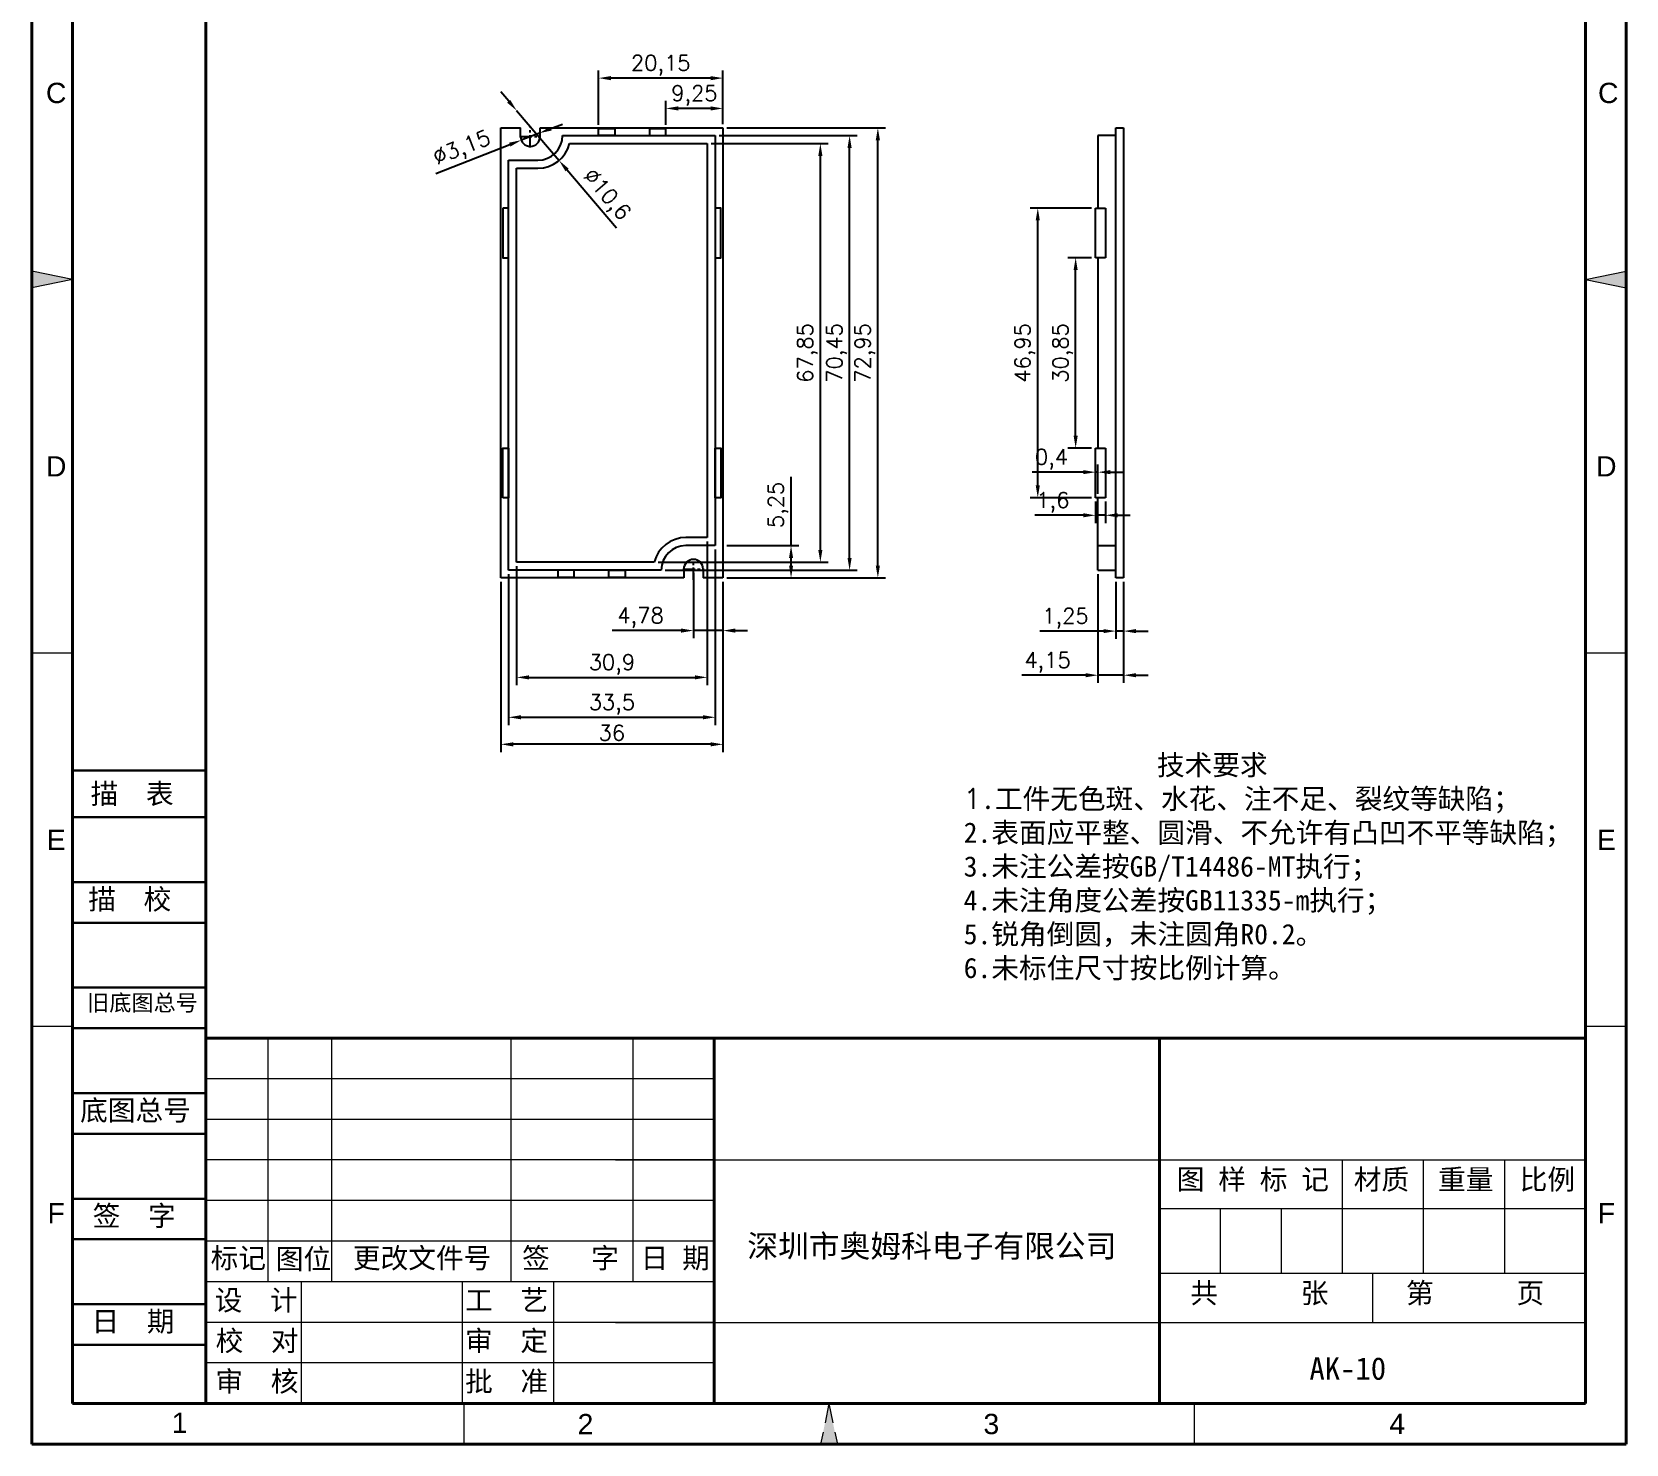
# Model space of a CAD drawing. Header units: millimetres. Extents: x 44042 to 44300, y -471 to -94.
# Drawn here: x 44041.7 to 44300.1, y -471.3 to -242.4 of the extents above; entities that cross this region are included whole.
import ezdxf
from ezdxf.enums import TextEntityAlignment as Align

# ---------------------------------------------------------------- set-up
doc = ezdxf.new("R2010")
doc.units = ezdxf.units.MM
for name, pattern in [('ACAD_ISO10W100', [18, 12, -3, 0, -3]), ('CENTER', [50.8, 31.75, -6.35, 6.35, -6.35]), ('HIDDEN2', [4.7625, 3.175, -1.5875])]:
    doc.linetypes.add(name, pattern=pattern)
for name, color, linetype, lineweight in [('dim', 82, 'Continuous', 9), ('图层1', 7, 'ACAD_ISO10W100', 15), ('图层2', 7, 'Continuous', 30), ('图层3', 7, 'Continuous', 15), ('图层4', 7, 'Continuous', 40), ('图层5', 7, 'HIDDEN2', 15)]:
    doc.layers.add(name, color=color, linetype=linetype, lineweight=lineweight)
doc.layers.add('尺寸线', color=7, linetype='Continuous')
doc.styles.get("Standard").update_dxf_attribs({"font": 'txt', "bigfont": 'gbcbig.shx'})
doc.styles.add('样式 3', font='arial.ttf', dxfattribs={"height": 3.8})
doc.dimstyles.new('ISO-25', dxfattribs={"dimtxt": 2.5, "dimasz": 2.5, "dimexe": 1.25, "dimexo": 0.625, "dimtad": 1, "dimtxsty": 'Standard', "dimcen": 2.5, "dimadec": 0, "dimazin": 0, "dimtfac": 1, "dimtmove": 0, "dimatfit": 3, "dimfxl": 0, "dimarcsym": 0})

# ---------------------------------------------------------------- blocks, each defined once
blk = doc.blocks.new('*D3560')
at = {"layer": 'Defpoints', "color": 0, "transparency": 16777216}
for p in [(44153.71, -257.92), (44178.82, -257.92), (44153.71, -330.87)]:
    blk.add_point(p, dxfattribs=at)
at = {"layer": 'dim', "color": 0, "lineweight": -2, "transparency": 16777216}
for p, q in [((44154.33, -257.92), (44180.07, -257.92)), ((44178.82, -328.87), (44178.82, -259.92)), ((44154.33, -330.87), (44180.07, -330.87))]:
    blk.add_line(p, q, dxfattribs=at)
at = {"layer": 'dim', "color": 0, "transparency": 16777216}
for points in [[(44178.48, -259.92), (44179.15, -259.92), (44178.82, -257.92)], [(44178.48, -328.87), (44179.15, -328.87), (44178.82, -330.87)]]:
    blk.add_solid(points, dxfattribs=at)
at = {"layer": 'dim', "color": 0, "transparency": 16777216, "insert": (44176.73, -294.4), "char_height": 2.5, "attachment_point": 5, "rotation": 90}
blk.add_mtext('72,95', dxfattribs=at)
blk = doc.blocks.new('*D3561')
at = {"layer": 'Defpoints', "color": 0, "transparency": 16777216}
for p in [(44153.71, -325.62), (44164.75, -325.62), (44154.33, -330.87)]:
    blk.add_point(p, dxfattribs=at)
at = {"layer": 'dim', "color": 0, "lineweight": -2, "transparency": 16777216}
for p, q in [((44164.75, -325.62), (44164.75, -314.46)), ((44154.33, -325.62), (44166, -325.62)), ((44164.75, -328.87), (44164.75, -327.62)), ((44154.96, -330.87), (44166, -330.87))]:
    blk.add_line(p, q, dxfattribs=at)
at = {"layer": 'dim', "color": 0, "transparency": 16777216}
for points in [[(44164.42, -327.62), (44165.08, -327.62), (44164.75, -325.62)], [(44164.42, -328.87), (44165.08, -328.87), (44164.75, -330.87)]]:
    blk.add_solid(points, dxfattribs=at)
at = {"layer": 'dim', "color": 0, "transparency": 16777216, "insert": (44162.67, -319.04), "char_height": 2.5, "attachment_point": 5, "rotation": 90}
blk.add_mtext('5,25', dxfattribs=at)
blk = doc.blocks.new('*D3562')
at = {"layer": 'Defpoints', "color": 0, "transparency": 16777216}
for p in [(44152.46, -259.17), (44174.24, -259.17), (44143.71, -329.62)]:
    blk.add_point(p, dxfattribs=at)
at = {"layer": 'dim', "color": 0, "lineweight": -2, "transparency": 16777216}
for p, q in [((44153.08, -259.17), (44175.49, -259.17)), ((44174.24, -327.62), (44174.24, -261.17)), ((44144.33, -329.62), (44175.49, -329.62))]:
    blk.add_line(p, q, dxfattribs=at)
at = {"layer": 'dim', "color": 0, "transparency": 16777216}
for points in [[(44173.9, -261.17), (44174.57, -261.17), (44174.24, -259.17)], [(44173.9, -327.62), (44174.57, -327.62), (44174.24, -329.62)]]:
    blk.add_solid(points, dxfattribs=at)
at = {"layer": 'dim', "color": 0, "transparency": 16777216, "insert": (44172.15, -294.4), "char_height": 2.5, "attachment_point": 5, "rotation": 90}
blk.add_mtext('70,45', dxfattribs=at)
blk = doc.blocks.new('*D3563')
at = {"layer": 'Defpoints', "color": 0, "transparency": 16777216}
for p in [(44151.16, -260.47), (44169.5, -260.47), (44142.57, -328.32)]:
    blk.add_point(p, dxfattribs=at)
at = {"layer": 'dim', "color": 0, "lineweight": -2, "transparency": 16777216}
for p, q in [((44151.78, -260.47), (44170.75, -260.47)), ((44169.5, -326.32), (44169.5, -262.47)), ((44143.19, -328.32), (44170.75, -328.32))]:
    blk.add_line(p, q, dxfattribs=at)
at = {"layer": 'dim', "color": 0, "transparency": 16777216}
for points in [[(44169.16, -262.47), (44169.83, -262.47), (44169.5, -260.47)], [(44169.16, -326.32), (44169.83, -326.32), (44169.5, -328.32)]]:
    blk.add_solid(points, dxfattribs=at)
at = {"layer": 'dim', "color": 0, "transparency": 16777216, "insert": (44167.41, -294.4), "char_height": 2.5, "attachment_point": 5, "rotation": 90}
blk.add_mtext('67,85', dxfattribs=at)
blk = doc.blocks.new('*D3564')
at = {"layer": 'Defpoints', "color": 0, "transparency": 16777216}
for p in [(44217.4, -330.87), (44218.65, -330.87), (44217.4, -339.49)]:
    blk.add_point(p, dxfattribs=at)
at = {"layer": 'dim', "color": 0, "lineweight": -2, "transparency": 16777216}
for p, q in [((44217.4, -331.5), (44217.4, -340.74)), ((44218.65, -331.5), (44218.65, -340.74)), ((44215.4, -339.49), (44205.07, -339.49)), ((44218.65, -339.49), (44217.4, -339.49)), ((44220.65, -339.49), (44222.65, -339.49))]:
    blk.add_line(p, q, dxfattribs=at)
at = {"layer": 'dim', "color": 0, "transparency": 16777216}
for points in [[(44215.4, -339.16), (44215.4, -339.82), (44217.4, -339.49)], [(44220.65, -339.16), (44220.65, -339.82), (44218.65, -339.49)]]:
    blk.add_solid(points, dxfattribs=at)
at = {"layer": 'dim', "color": 0, "transparency": 16777216, "insert": (44209.23, -337.41), "char_height": 2.5, "attachment_point": 5}
blk.add_mtext('1,25', dxfattribs=at)
blk = doc.blocks.new('*D3565')
at = {"layer": 'Defpoints', "color": 0, "transparency": 16777216}
for p in [(44214.5, -329.62), (44218.65, -330.87), (44214.5, -346.64)]:
    blk.add_point(p, dxfattribs=at)
at = {"layer": 'dim', "color": 0, "lineweight": -2, "transparency": 16777216}
for p, q in [((44214.5, -330.25), (44214.5, -347.89)), ((44218.65, -331.5), (44218.65, -347.89)), ((44212.5, -346.64), (44202.17, -346.64)), ((44218.65, -346.64), (44214.5, -346.64)), ((44220.65, -346.64), (44222.65, -346.64))]:
    blk.add_line(p, q, dxfattribs=at)
at = {"layer": 'dim', "color": 0, "transparency": 16777216}
for points in [[(44212.5, -346.31), (44212.5, -346.97), (44214.5, -346.64)], [(44220.65, -346.31), (44220.65, -346.97), (44218.65, -346.64)]]:
    blk.add_solid(points, dxfattribs=at)
at = {"layer": 'dim', "color": 0, "transparency": 16777216, "insert": (44206.33, -344.56), "char_height": 2.5, "attachment_point": 5}
blk.add_mtext('4,15', dxfattribs=at)
blk = doc.blocks.new('*D3566')
at = {"layer": 'Defpoints', "color": 0, "transparency": 16777216}
for p in [(44214.1, -317.87), (44215.7, -317.87), (44214.1, -320.72)]:
    blk.add_point(p, dxfattribs=at)
at = {"layer": 'dim', "color": 0, "lineweight": -2, "transparency": 16777216}
for p, q in [((44214.1, -318.5), (44214.1, -321.97)), ((44215.7, -318.5), (44215.7, -321.97)), ((44212.1, -320.72), (44204.27, -320.72)), ((44215.7, -320.72), (44214.1, -320.72)), ((44217.7, -320.72), (44219.7, -320.72))]:
    blk.add_line(p, q, dxfattribs=at)
at = {"layer": 'dim', "color": 0, "transparency": 16777216}
for points in [[(44212.1, -320.38), (44212.1, -321.05), (44214.1, -320.72)], [(44217.7, -320.38), (44217.7, -321.05), (44215.7, -320.72)]]:
    blk.add_solid(points, dxfattribs=at)
at = {"layer": 'dim', "color": 0, "transparency": 16777216, "insert": (44207.18, -318.63), "char_height": 2.5, "attachment_point": 5}
blk.add_mtext('1,6', dxfattribs=at)
blk = doc.blocks.new('*D3567')
at = {"layer": 'Defpoints', "color": 0, "transparency": 16777216}
for p in [(44214.1, -313.73), (44214.1, -317.87), (44214.5, -317.87)]:
    blk.add_point(p, dxfattribs=at)
at = {"layer": 'dim', "color": 0, "lineweight": -2, "transparency": 16777216}
for p, q in [((44214.1, -317.25), (44214.1, -312.48)), ((44214.5, -317.25), (44214.5, -312.48)), ((44212.1, -313.73), (44203.85, -313.73)), ((44214.5, -313.73), (44214.1, -313.73)), ((44216.5, -313.73), (44218.5, -313.73))]:
    blk.add_line(p, q, dxfattribs=at)
at = {"layer": 'dim', "color": 0, "transparency": 16777216}
for points in [[(44212.1, -313.39), (44212.1, -314.06), (44214.1, -313.73)], [(44216.5, -313.39), (44216.5, -314.06), (44214.5, -313.73)]]:
    blk.add_solid(points, dxfattribs=at)
at = {"layer": 'dim', "color": 0, "transparency": 16777216, "insert": (44206.97, -311.64), "char_height": 2.5, "attachment_point": 5}
blk.add_mtext('0,4', dxfattribs=at)
blk = doc.blocks.new('*D3568')
at = {"layer": 'Defpoints', "color": 0, "transparency": 16777216}
for p in [(44210.88, -278.97), (44214.1, -278.97), (44214.1, -309.82)]:
    blk.add_point(p, dxfattribs=at)
at = {"layer": 'dim', "color": 0, "lineweight": -2, "transparency": 16777216}
for p, q in [((44213.47, -278.97), (44209.63, -278.97)), ((44210.88, -307.82), (44210.88, -280.97)), ((44213.47, -309.82), (44209.63, -309.82))]:
    blk.add_line(p, q, dxfattribs=at)
at = {"layer": 'dim', "color": 0, "transparency": 16777216}
for points in [[(44210.55, -280.97), (44211.21, -280.97), (44210.88, -278.97)], [(44210.55, -307.82), (44211.21, -307.82), (44210.88, -309.82)]]:
    blk.add_solid(points, dxfattribs=at)
at = {"layer": 'dim', "color": 0, "transparency": 16777216, "insert": (44208.8, -294.4), "char_height": 2.5, "attachment_point": 5, "rotation": 90}
blk.add_mtext('30,85', dxfattribs=at)
blk = doc.blocks.new('*D3569')
at = {"layer": 'Defpoints', "color": 0, "transparency": 16777216}
for p in [(44204.74, -270.92), (44214.1, -270.92), (44214.1, -317.87)]:
    blk.add_point(p, dxfattribs=at)
at = {"layer": 'dim', "color": 0, "lineweight": -2, "transparency": 16777216}
for p, q in [((44213.47, -270.92), (44203.49, -270.92)), ((44204.74, -315.87), (44204.74, -272.92)), ((44213.47, -317.87), (44203.49, -317.87))]:
    blk.add_line(p, q, dxfattribs=at)
at = {"layer": 'dim', "color": 0, "transparency": 16777216}
for points in [[(44204.41, -272.92), (44205.07, -272.92), (44204.74, -270.92)], [(44204.41, -315.87), (44205.07, -315.87), (44204.74, -317.87)]]:
    blk.add_solid(points, dxfattribs=at)
at = {"layer": 'dim', "color": 0, "transparency": 16777216, "insert": (44202.66, -294.4), "char_height": 2.5, "attachment_point": 5, "rotation": 90}
blk.add_mtext('46,95', dxfattribs=at)
blk = doc.blocks.new('*D3570')
at = {"layer": 'Defpoints', "color": 0, "transparency": 16777216}
for p in [(44148.93, -329.45), (44153.71, -330.87), (44148.93, -339.41)]:
    blk.add_point(p, dxfattribs=at)
at = {"layer": 'dim', "color": 0, "lineweight": -2, "transparency": 16777216}
for p, q in [((44148.93, -330.07), (44148.93, -340.66)), ((44153.71, -331.5), (44153.71, -340.66)), ((44146.93, -339.41), (44135.76, -339.41)), ((44153.71, -339.41), (44148.93, -339.41)), ((44155.71, -339.41), (44157.71, -339.41))]:
    blk.add_line(p, q, dxfattribs=at)
at = {"layer": 'dim', "color": 0, "transparency": 16777216}
for points in [[(44146.93, -339.07), (44146.93, -339.74), (44148.93, -339.41)], [(44155.71, -339.07), (44155.71, -339.74), (44153.71, -339.41)]]:
    blk.add_solid(points, dxfattribs=at)
at = {"layer": 'dim', "color": 0, "transparency": 16777216, "insert": (44140.35, -337.32), "char_height": 2.5, "attachment_point": 5}
blk.add_mtext('4,78', dxfattribs=at)
blk = doc.blocks.new('*D3571')
at = {"layer": 'Defpoints', "color": 0, "transparency": 16777216}
for p in [(44144.46, -254.77), (44144.46, -258.07), (44153.71, -257.92)]:
    blk.add_point(p, dxfattribs=at)
at = {"layer": 'dim', "color": 0, "lineweight": -2, "transparency": 16777216}
for p, q in [((44144.46, -257.45), (44144.46, -253.52)), ((44151.71, -254.77), (44146.46, -254.77)), ((44153.71, -257.3), (44153.71, -253.52))]:
    blk.add_line(p, q, dxfattribs=at)
at = {"layer": 'dim', "color": 0, "transparency": 16777216}
for points in [[(44146.46, -254.44), (44146.46, -255.11), (44144.46, -254.77)], [(44151.71, -254.44), (44151.71, -255.11), (44153.71, -254.77)]]:
    blk.add_solid(points, dxfattribs=at)
at = {"layer": 'dim', "color": 0, "transparency": 16777216, "insert": (44149.08, -252.69), "char_height": 2.5, "attachment_point": 5}
blk.add_mtext('9,25', dxfattribs=at)
blk = doc.blocks.new('*D3572')
at = {"layer": 'Defpoints', "color": 0, "transparency": 16777216}
for p in [(44133.56, -249.86), (44133.56, -258.07), (44153.71, -257.92)]:
    blk.add_point(p, dxfattribs=at)
at = {"layer": 'dim', "color": 0, "lineweight": -2, "transparency": 16777216}
for p, q in [((44133.56, -257.45), (44133.56, -248.61)), ((44151.71, -249.86), (44135.56, -249.86)), ((44153.71, -257.3), (44153.71, -248.61))]:
    blk.add_line(p, q, dxfattribs=at)
at = {"layer": 'dim', "color": 0, "transparency": 16777216}
for points in [[(44135.56, -249.53), (44135.56, -250.2), (44133.56, -249.86)], [(44151.71, -249.53), (44151.71, -250.2), (44153.71, -249.86)]]:
    blk.add_solid(points, dxfattribs=at)
at = {"layer": 'dim', "color": 0, "transparency": 16777216, "insert": (44143.63, -247.78), "char_height": 2.5, "attachment_point": 5}
blk.add_mtext('20,15', dxfattribs=at)
blk = doc.blocks.new('*D3573')
at = {"layer": 'Defpoints', "color": 0, "transparency": 16777216}
for p in [(44120.27, -255.13), (44127.14, -263.21)]:
    blk.add_point(p, dxfattribs=at)
at = {"layer": 'dim', "color": 0, "lineweight": -2, "transparency": 16777216}
for p, q in [((44118.98, -253.61), (44117.68, -252.09)), ((44120.27, -255.13), (44127.14, -263.21)), ((44136.47, -274.2), (44128.43, -264.74))]:
    blk.add_line(p, q, dxfattribs=at)
at = {"layer": 'dim', "color": 0, "transparency": 16777216}
for points in [[(44119.23, -253.39), (44118.72, -253.83), (44120.27, -255.13)], [(44128.69, -264.52), (44128.18, -264.95), (44127.14, -263.21)]]:
    blk.add_solid(points, dxfattribs=at)
at = {"layer": 'dim', "color": 0, "transparency": 16777216, "insert": (44134.69, -268.88), "char_height": 2.5, "attachment_point": 5, "rotation": 310.3628}
blk.add_mtext('∅10,6', dxfattribs=at)
blk = doc.blocks.new('*D3574')
at = {"layer": 'Defpoints', "color": 0, "transparency": 16777216}
for p in [(44121.01, -259.92), (44123.95, -258.78)]:
    blk.add_point(p, dxfattribs=at)
at = {"layer": 'dim', "color": 0, "lineweight": -2, "transparency": 16777216}
for p, q in [((44125.81, -258.05), (44127.68, -257.33)), ((44107.19, -265.3), (44119.15, -260.64)), ((44123.95, -258.78), (44121.01, -259.92))]:
    blk.add_line(p, q, dxfattribs=at)
at = {"layer": 'dim', "color": 0, "transparency": 16777216}
for points in [[(44125.69, -257.74), (44125.93, -258.36), (44123.95, -258.78)], [(44119.03, -260.33), (44119.27, -260.95), (44121.01, -259.92)]]:
    blk.add_solid(points, dxfattribs=at)
at = {"layer": 'dim', "color": 0, "transparency": 16777216, "insert": (44111.48, -261.39), "char_height": 2.5, "attachment_point": 5, "rotation": 21.2509}
blk.add_mtext('∅3,15', dxfattribs=at)
blk = doc.blocks.new('*D3575')
at = {"layer": 'Defpoints', "color": 0, "transparency": 16777216}
for p in [(44117.71, -330.87), (44153.71, -330.87), (44117.71, -357.84)]:
    blk.add_point(p, dxfattribs=at)
at = {"layer": 'dim', "color": 0, "lineweight": -2, "transparency": 16777216}
for p, q in [((44117.71, -331.5), (44117.71, -359.09)), ((44153.71, -331.5), (44153.71, -359.09)), ((44151.71, -357.84), (44119.71, -357.84))]:
    blk.add_line(p, q, dxfattribs=at)
at = {"layer": 'dim', "color": 0, "transparency": 16777216}
for points in [[(44119.71, -357.51), (44119.71, -358.18), (44117.71, -357.84)], [(44151.71, -357.51), (44151.71, -358.18), (44153.71, -357.84)]]:
    blk.add_solid(points, dxfattribs=at)
at = {"layer": 'dim', "color": 0, "transparency": 16777216, "insert": (44135.71, -355.97), "char_height": 2.5, "attachment_point": 5}
blk.add_mtext('36', dxfattribs=at)
blk = doc.blocks.new('*D3576')
at = {"layer": 'Defpoints', "color": 0, "transparency": 16777216}
for p in [(44152.46, -325.62), (44118.96, -329.62), (44152.46, -353.46)]:
    blk.add_point(p, dxfattribs=at)
at = {"layer": 'dim', "color": 0, "lineweight": -2, "transparency": 16777216}
for p, q in [((44152.46, -326.25), (44152.46, -354.71)), ((44118.96, -330.25), (44118.96, -354.71)), ((44120.96, -353.46), (44150.46, -353.46))]:
    blk.add_line(p, q, dxfattribs=at)
at = {"layer": 'dim', "color": 0, "transparency": 16777216}
for points in [[(44120.96, -353.12), (44120.96, -353.79), (44118.96, -353.46)], [(44150.46, -353.12), (44150.46, -353.79), (44152.46, -353.46)]]:
    blk.add_solid(points, dxfattribs=at)
at = {"layer": 'dim', "color": 0, "transparency": 16777216, "insert": (44135.71, -351.37), "char_height": 2.5, "attachment_point": 5}
blk.add_mtext('33,5', dxfattribs=at)
blk = doc.blocks.new('*D3577')
at = {"layer": 'Defpoints', "color": 0, "transparency": 16777216}
for p in [(44151.16, -324.32), (44120.26, -328.32), (44151.16, -346.99)]:
    blk.add_point(p, dxfattribs=at)
at = {"layer": 'dim', "color": 0, "lineweight": -2, "transparency": 16777216}
for p, q in [((44151.16, -324.95), (44151.16, -348.24)), ((44120.26, -328.95), (44120.26, -348.24)), ((44122.26, -346.99), (44149.16, -346.99))]:
    blk.add_line(p, q, dxfattribs=at)
at = {"layer": 'dim', "color": 0, "transparency": 16777216}
for points in [[(44122.26, -346.66), (44122.26, -347.32), (44120.26, -346.99)], [(44149.16, -346.66), (44149.16, -347.32), (44151.16, -346.99)]]:
    blk.add_solid(points, dxfattribs=at)
at = {"layer": 'dim', "color": 0, "transparency": 16777216, "insert": (44135.71, -344.91), "char_height": 2.5, "attachment_point": 5}
blk.add_mtext('30,9', dxfattribs=at)

msp = doc.modelspace()

# ---------------------------------------------------------------- hatches: boundary and pattern name
at = {"layer": '图层1'}
for points in [[(44048.272, -282.522), (44041.693, -281.168), (44041.693, -283.876)], [(44293.527, -282.522), (44300.105, -281.168), (44300.105, -283.876)]]:
    msp.add_hatch(color=0, dxfattribs=at).paths.add_polyline_path(points)
at = {"layer": '图层5'}
msp.add_hatch(color=0, dxfattribs=at).paths.add_polyline_path([(44170.899, -464.686), (44169.545, -471.265), (44172.253, -471.265)])

# ---------------------------------------------------------------- linework, layer by layer
for p, q in [((44117.706, -330.873), (44117.706, -257.923)), ((44117.706, -257.923), (44120.906, -257.923)), ((44120.906, -259.348), (44120.906, -257.923)), ((44124.056, -259.348), (44124.056, -257.923)), ((44124.056, -257.923), (44153.706, -257.923)), ((44136.206, -258.073), (44133.556, -258.073)), ((44144.456, -258.073), (44141.806, -258.073)), ((44153.706, -257.923), (44153.706, -330.873)), ((44217.4, -330.873), (44217.4, -257.923)), ((44217.4, -257.923), (44218.65, -257.923)), ((44218.65, -257.923), (44218.65, -330.873)), ((44127.706, -259.173), (44127.706, -259.173)), ((44127.706, -259.173), (44152.456, -259.173)), ((44128.844, -260.473), (44151.156, -260.473)), ((44151.156, -260.473), (44151.156, -324.323)), ((44152.456, -259.173), (44152.456, -325.623)), ((44217.4, -259.173), (44214.5, -259.173)), ((44214.5, -259.173), (44214.5, -270.923)), ((44118.956, -263.173), (44123.706, -263.173)), ((44118.956, -329.623), (44118.956, -263.173)), ((44120.256, -264.473), (44123.706, -264.473)), ((44120.256, -328.323), (44120.256, -264.473)), ((44214.1, -270.923), (44215.7, -270.923)), ((44214.1, -278.973), (44214.1, -270.923)), ((44215.7, -270.923), (44215.7, -278.973)), ((44215.7, -278.973), (44214.1, -278.973)), ((44214.5, -278.973), (44214.5, -309.823)), ((44214.1, -309.823), (44215.7, -309.823)), ((44214.1, -317.873), (44214.1, -309.823)), ((44215.7, -309.823), (44215.7, -317.873)), ((44215.7, -317.873), (44214.1, -317.873)), ((44214.5, -329.623), (44214.5, -317.873)), ((44151.156, -324.323), (44147.706, -324.323)), ((44152.456, -325.623), (44147.706, -325.623)), ((44214.5, -325.623), (44217.4, -325.623)), ((44143.706, -329.623), (44118.956, -329.623)), ((44142.568, -328.323), (44120.256, -328.323)), ((44126.956, -330.723), (44129.606, -330.723)), ((44135.206, -330.723), (44137.856, -330.723)), ((44147.356, -329.448), (44147.356, -330.873)), ((44150.506, -329.448), (44150.506, -330.873)), ((44214.5, -329.623), (44217.4, -329.623)), ((44147.356, -330.873), (44117.706, -330.873)), ((44153.706, -330.873), (44150.506, -330.873)), ((44218.65, -330.873), (44217.4, -330.873))]:
    msp.add_line(p, q)
at = {"color": 1, "linetype": 'CENTER', "ltscale": 0.063}
for p, q in [((44122.481, -261.081), (44122.481, -257.616)), ((44120.748, -259.348), (44124.213, -259.348)), ((44148.931, -331.181), (44148.931, -327.716)), ((44147.198, -329.448), (44150.663, -329.448))]:
    msp.add_line(p, q, dxfattribs=at)
for points in [[(44136.206, -258.073), (44136.206, -259.173), (44133.556, -259.173), (44133.556, -258.073)], [(44141.806, -258.073), (44141.806, -259.173), (44144.456, -259.173), (44144.456, -258.073)], [(44129.606, -330.723), (44129.606, -329.623), (44126.956, -329.623), (44126.956, -330.723)], [(44135.206, -330.723), (44135.206, -329.623), (44137.856, -329.623), (44137.856, -330.723)]]:
    msp.add_lwpolyline(points)
for points in [[(44118.056, -270.923), (44118.056, -278.973), (44118.956, -278.973), (44118.956, -270.923)], [(44152.456, -270.923), (44152.456, -278.973), (44153.356, -278.973), (44153.356, -270.923)], [(44118.056, -317.873), (44118.056, -309.823), (44118.956, -309.823), (44118.956, -317.873)], [(44152.456, -317.873), (44152.456, -309.823), (44153.356, -309.823), (44153.356, -317.873)]]:
    msp.add_lwpolyline(points, close=True)
for centre, radius, start, end in [((44122.481, -259.348), 1.575, 180, 0), ((44123.706, -259.173), 4, 270, 0), ((44123.706, -259.173), 5.3, 270, 345.80144), ((44147.706, -329.623), 5.3, 90, 165.80144), ((44147.706, -329.623), 4, 90, 180), ((44148.931, -329.448), 1.575, 360, 180)]:
    msp.add_arc(centre, radius, start, end)
at = {"layer": '图层1', "color": 0}
for p, q in [((44048.272, -282.522), (44041.693, -281.168)), ((44293.527, -282.522), (44300.105, -281.168)), ((44048.272, -282.522), (44041.693, -283.876)), ((44293.527, -282.522), (44300.105, -283.876)), ((44048.272, -343.046), (44041.693, -343.046)), ((44300.105, -343.046), (44293.527, -343.046)), ((44048.272, -403.57), (44041.693, -403.57)), ((44300.105, -403.57), (44293.527, -403.57)), ((44234.318, -433.109), (44234.318, -443.634)), ((44244.186, -433.109), (44244.186, -443.634)), ((44090.304, -444.95), (44090.304, -438.371)), ((44090.304, -444.95), (44090.304, -438.371))]:
    msp.add_line(p, q, dxfattribs=at)
at = {"layer": '图层2', "color": 0}
for p, q in [((44069.865, -362.058), (44048.272, -362.058)), ((44069.865, -369.651), (44048.272, -369.651)), ((44069.865, -369.651), (44058.394, -369.651)), ((44069.865, -380.177), (44048.272, -380.177)), ((44069.865, -386.756), (44048.272, -386.756)), ((44069.865, -386.756), (44058.394, -386.756)), ((44069.865, -386.756), (44058.394, -386.756)), ((44069.865, -397.282), (44048.272, -397.282)), ((44069.865, -403.86), (44048.272, -403.86)), ((44069.865, -403.86), (44058.394, -403.86)), ((44069.865, -414.386), (44048.272, -414.386)), ((44069.865, -420.965), (44048.272, -420.965)), ((44069.865, -420.965), (44058.394, -420.965)), ((44069.865, -431.491), (44048.272, -431.491)), ((44069.865, -438.07), (44048.272, -438.07)), ((44069.865, -438.07), (44058.394, -438.07)), ((44069.865, -448.596), (44048.272, -448.596)), ((44069.865, -455.174), (44048.272, -455.174))]:
    msp.add_line(p, q, dxfattribs=at)
at = {"layer": '图层3', "color": 0}
for p, q in [((44079.984, -444.95), (44079.984, -405.478)), ((44090.304, -438.371), (44090.304, -405.478)), ((44119.398, -444.872), (44119.398, -405.478)), ((44139.134, -444.854), (44139.134, -405.478)), ((44152.291, -412.057), (44069.865, -412.057)), ((44152.291, -418.635), (44069.865, -418.635)), ((44152.291, -418.635), (44069.865, -418.635)), ((44152.291, -425.214), (44069.865, -425.214)), ((44136.314, -425.214), (44293.527, -425.214)), ((44254.054, -425.214), (44254.054, -443.634)), ((44267.212, -425.214), (44267.212, -443.634)), ((44280.369, -425.214), (44280.369, -443.634)), ((44152.291, -431.793), (44069.865, -431.793)), ((44293.527, -433.109), (44224.45, -433.109)), ((44254.054, -433.109), (44254.054, -443.634)), ((44152.291, -438.371), (44069.865, -438.371)), ((44293.527, -443.634), (44224.45, -443.634)), ((44258.988, -443.634), (44258.988, -451.529)), ((44152.291, -444.95), (44069.865, -444.95)), ((44085.405, -464.686), (44085.405, -444.95)), ((44111.474, -464.686), (44111.474, -444.872)), ((44126.311, -464.608), (44126.311, -444.872)), ((44152.291, -451.529), (44069.865, -451.529)), ((44152.291, -451.529), (44070.223, -451.529)), ((44136.314, -451.529), (44293.527, -451.529)), ((44069.865, -455.174), (44069.679, -455.174)), ((44152.291, -458.108), (44069.865, -458.108)), ((44111.691, -464.686), (44111.691, -471.265)), ((44230.108, -464.686), (44230.108, -471.265)), ((44230.108, -464.686), (44230.108, -471.265))]:
    msp.add_line(p, q, dxfattribs=at)
at = {"layer": '图层4', "color": 0}
for p, q in [((44069.865, -464.686), (44069.865, -100.357)), ((44069.865, -405.478), (44069.865, -464.686)), ((44293.527, -405.478), (44069.865, -405.478)), ((44194.54, -405.478), (44076.123, -405.478)), ((44152.291, -464.686), (44152.291, -405.478)), ((44224.45, -464.686), (44224.45, -405.478)), ((44069.865, -433.109), (44069.865, -464.686))]:
    msp.add_line(p, q, dxfattribs=at)
at = {"layer": '图层5', "color": 0}
for p, q in [((44152.291, -444.95), (44069.865, -444.95)), ((44170.899, -464.686), (44169.545, -471.265)), ((44170.899, -464.686), (44172.253, -471.265))]:
    msp.add_line(p, q, dxfattribs=at)
at = {"layer": '尺寸线', "color": 0, "lineweight": 40}
for p, q in [((44041.693, -93.778), (44041.693, -471.265)), ((44300.105, -93.778), (44300.105, -471.265)), ((44048.272, -100.357), (44048.272, -464.686)), ((44293.527, -100.357), (44293.527, -464.686)), ((44048.272, -464.686), (44293.527, -464.686)), ((44041.693, -471.265), (44300.105, -471.265))]:
    msp.add_line(p, q, dxfattribs=at)

# ---------------------------------------------------------------- texts
at = {"layer": '图层1', "color": 0, "style": '样式 3'}
for s, p in [('C', (44045.629, -252.259)), ('C', (44297.207, -252.259)), ('D', (44045.629, -312.784)), ('D', (44296.898, -312.784)), ('E', (44045.629, -373.308)), ('E', (44296.898, -373.308)), ('F', (44045.629, -433.832)), ('F', (44296.898, -433.832))]:
    msp.add_text(s, height=3.289, dxfattribs=at).set_placement(p, align=Align.MIDDLE)
at = {"layer": '图层1', "color": 0, "attachment_point": 1}
for s, insert, char_height, width in [('{\\fSimSun|b0|i0|c134|p2;图 样 标 记}', (44227.275, -426.707), 3.28936, 40.80951), ('{\\fSimSun|b0|i0|c134|p2;材质 }', (44255.965, -426.721), 3.28936, 27.43366), ('{\\fSimSun|b0|i0|c134|p2;标记}', (44070.673, -439.463), 3.28936, 9.21021), ('{\\fSimSun|b0|i0|c134|p2;图位}', (44081.236, -439.596), 3.28936, 9.21021), ('{\\fSimSun|b0|i0|c134|p2;更改文件号}', (44093.725, -439.463), 3.28936, 27.43366), ('{\\fSimSun|b0|i0|c134|p2;深圳市奥姆科电子有限公司}', (44157.659, -437.335), 3.65484, 69.05943), ('{\\fSimSun|b0|i0|c134|p2;AK-10}', (44248.775, -457.183), 3.65484, 45.3439), ('{\\fSimSun|b0|i0|c134|p2;审  核}', (44071.447, -459.447), 3.28936, 26.67447), ('{\\fSimSun|b0|i0|c134|p2;批  准}', (44111.915, -459.447), 3.28936, 27.43366)]:
    msp.add_mtext(s, dxfattribs=dict(at, insert=insert, char_height=char_height, width=width))
at = {"layer": '图层2', "color": 0, "attachment_point": 1}
for s, insert, char_height, width in [('{\\fSimSun|b0|i0|c134|p2;描\\fSimSun|b0|i0|c0|p2;  \\fSimSun|b0|i0|c134|p2;表}', (44051.212, -364.202), 3.28932, 36.85909), ('{\\fSimSun|b0|i0|c134|p2;描\\fSimSun|b0|i0|c0|p2;  \\fSimSun|b0|i0|c134|p2;校}', (44050.837, -381.306), 3.28932, 36.85909), ('{\\fSimSun|b0|i0|c134|p2;旧底图总号}', (44050.652, -398.411), 2.63149, 36.85909), ('{\\fSimSun|b0|i0|c134|p2;底图总号}', (44049.511, -415.515), 3.28932, 36.85909), ('{\\fSimSun|b0|i0|c134|p2;重量 }', (44269.622, -426.721), 3.28936, 27.43366), ('{\\fSimSun|b0|i0|c134|p2;比例 }', (44282.856, -426.721), 3.28936, 27.43366), ('{\\fSimSun|b0|i0|c134|p2;签\\fSimSun|b0|i0|c0|p2;  \\fSimSun|b0|i0|c134|p2;字}', (44051.549, -432.62), 3.28932, 36.85909), ('{\\fSimSun|b0|i0|c134|p2;签   字}', (44121.154, -439.463), 3.28936, 27.43366), ('{\\fSimSun|b0|i0|c134|p2;日 期}', (44140.369, -439.463), 3.28936, 27.43366), ('{\\fSimSun|b0|i0|c134|p2;设  计}', (44071.319, -446.29), 3.28936, 25.4978), ('{\\fSimSun|b0|i0|c134|p2;工  艺}', (44111.915, -446.29), 3.28936, 27.43366), ('{\\fSimSun|b0|i0|c134|p2;共      张}', (44229.443, -445.127), 3.28936, 36.39373), ('{\\fSimSun|b0|i0|c134|p2;第      页}', (44264.419, -445.127), 3.28936, 33.78054), ('{\\fSimSun|b0|i0|c134|p2;日\\fSimSun|b0|i0|c0|p2;  \\fSimSun|b0|i0|c134|p2;期}', (44051.361, -449.724), 3.28932, 36.85909), ('{\\fSimSun|b0|i0|c134|p2;校  对}', (44071.478, -452.869), 3.28936, 23.85023), ('{\\fSimSun|b0|i0|c134|p2;审  定}', (44111.915, -452.869), 3.28936, 27.43366)]:
    msp.add_mtext(s, dxfattribs=dict(at, insert=insert, char_height=char_height, width=width))
at = {"layer": '图层3', "color": 0, "insert": (44192.728, -359.54), "char_height": 3.28936, "width": 155.79836, "attachment_point": 1}
msp.add_mtext('{\\fSimSun|b0|i0|c134|p54;              技术要求\\P}1{\\fSimSun|b0|i0|c134|p54;.工件无色斑、水花、注不足、裂纹等缺陷；\\P2.表面应平整、圆滑、不允许有凸凹不平等缺陷；\\P3.未注公差按GB/T14486-MT执行；\\P4.未注角度公差按GB11335-m执行；\\P5.锐角倒圆，未注圆角R0.2。}\\P{\\fSimSun|b0|i0|c134|p2;6.未标住尺寸按比例计算。}', dxfattribs=at)
at = {"layer": '图层5', "color": 0, "style": '样式 3'}
for s, p in [('1', (44065.64, -467.804)), ('2', (44131.427, -468)), ('3', (44197.214, -468)), ('4', (44263.001, -468))]:
    msp.add_text(s, height=3.289, dxfattribs=at).set_placement(p, align=Align.MIDDLE)

# ---------------------------------------------------------------- dimensions: what is measured, and where the dimension line sits
at = {"layer": 'dim'}
for base, p1, p2, picture, middle in [((44133.556, -249.865), (44153.706, -257.923), (44133.556, -258.073), '*D3572', (44143.631, -247.782)), ((44144.456, -254.773), (44153.706, -257.923), (44144.456, -258.073), '*D3571', (44149.081, -252.689)), ((44214.1, -313.727), (44214.5, -317.873), (44214.1, -317.873), '*D3567', (44206.975, -311.643)), ((44214.1, -320.715), (44215.7, -317.873), (44214.1, -317.873), '*D3566', (44207.183, -318.632)), ((44151.156, -346.989), (44120.256, -328.323), (44151.156, -324.323), '*D3577', (44135.706, -344.906)), ((44152.456, -353.456), (44118.956, -329.623), (44152.456, -325.623), '*D3576', (44135.706, -351.373)), ((44148.930600532, -339.406444284), (44153.705600532, -330.873118268), (44148.930600532, -329.448118268), '*D3570', (44140.347267199, -337.323110951)), ((44214.5, -346.639), (44218.65, -330.873), (44214.5, -329.623), '*D3565', (44206.333, -344.555)), ((44117.706, -357.844), (44153.706, -330.873), (44117.706, -330.873), '*D3575', (44135.706, -355.969)), ((44217.4, -339.491), (44218.65, -330.873), (44217.4, -330.873), '*D3564', (44209.233, -337.408))]:
    dim = msp.add_linear_dim(base=base, p1=p1, p2=p2, dimstyle='ISO-25', override={"dimasz": 2}, dxfattribs=at)
    dim.commit()
    dim.dimension.update_dxf_attribs({"geometry": picture, "text_midpoint": middle})
for p1, p2, picture, middle in [((44120.273, -255.135), (44127.138, -263.212), '*D3573', (44134.689, -268.879)), ((44123.949, -258.777), (44121.013, -259.919), '*D3574', (44111.481, -261.39))]:
    dim = msp.add_diameter_dim_2p(p1=p1, p2=p2, dimstyle='ISO-25', override={"dimasz": 2}, dxfattribs=at)
    dim.commit()
    dim.dimension.update_dxf_attribs({"geometry": picture, "text_midpoint": middle})
for base, p1, p2, picture, middle in [((44178.815, -257.923), (44153.706, -330.873), (44153.706, -257.923), '*D3560', (44176.732, -294.398)), ((44169.496, -260.473), (44142.568, -328.323), (44151.156, -260.473), '*D3563', (44167.413, -294.398)), ((44174.238, -259.173), (44143.706, -329.623), (44152.456, -259.173), '*D3562', (44172.155, -294.398)), ((44204.741, -270.923), (44214.1, -317.873), (44214.1, -270.923), '*D3569', (44202.658, -294.398)), ((44210.879, -278.973), (44214.1, -309.823), (44214.1, -278.973), '*D3568', (44208.796, -294.398)), ((44164.75, -325.623), (44154.331, -330.873), (44153.706, -325.623), '*D3561', (44162.667, -319.04))]:
    dim = msp.add_linear_dim(base=base, p1=p1, p2=p2, angle=90, dimstyle='ISO-25', override={"dimasz": 2}, dxfattribs=at)
    dim.commit()
    dim.dimension.update_dxf_attribs({"geometry": picture, "text_midpoint": middle})

doc.saveas('drawing.dxf')
